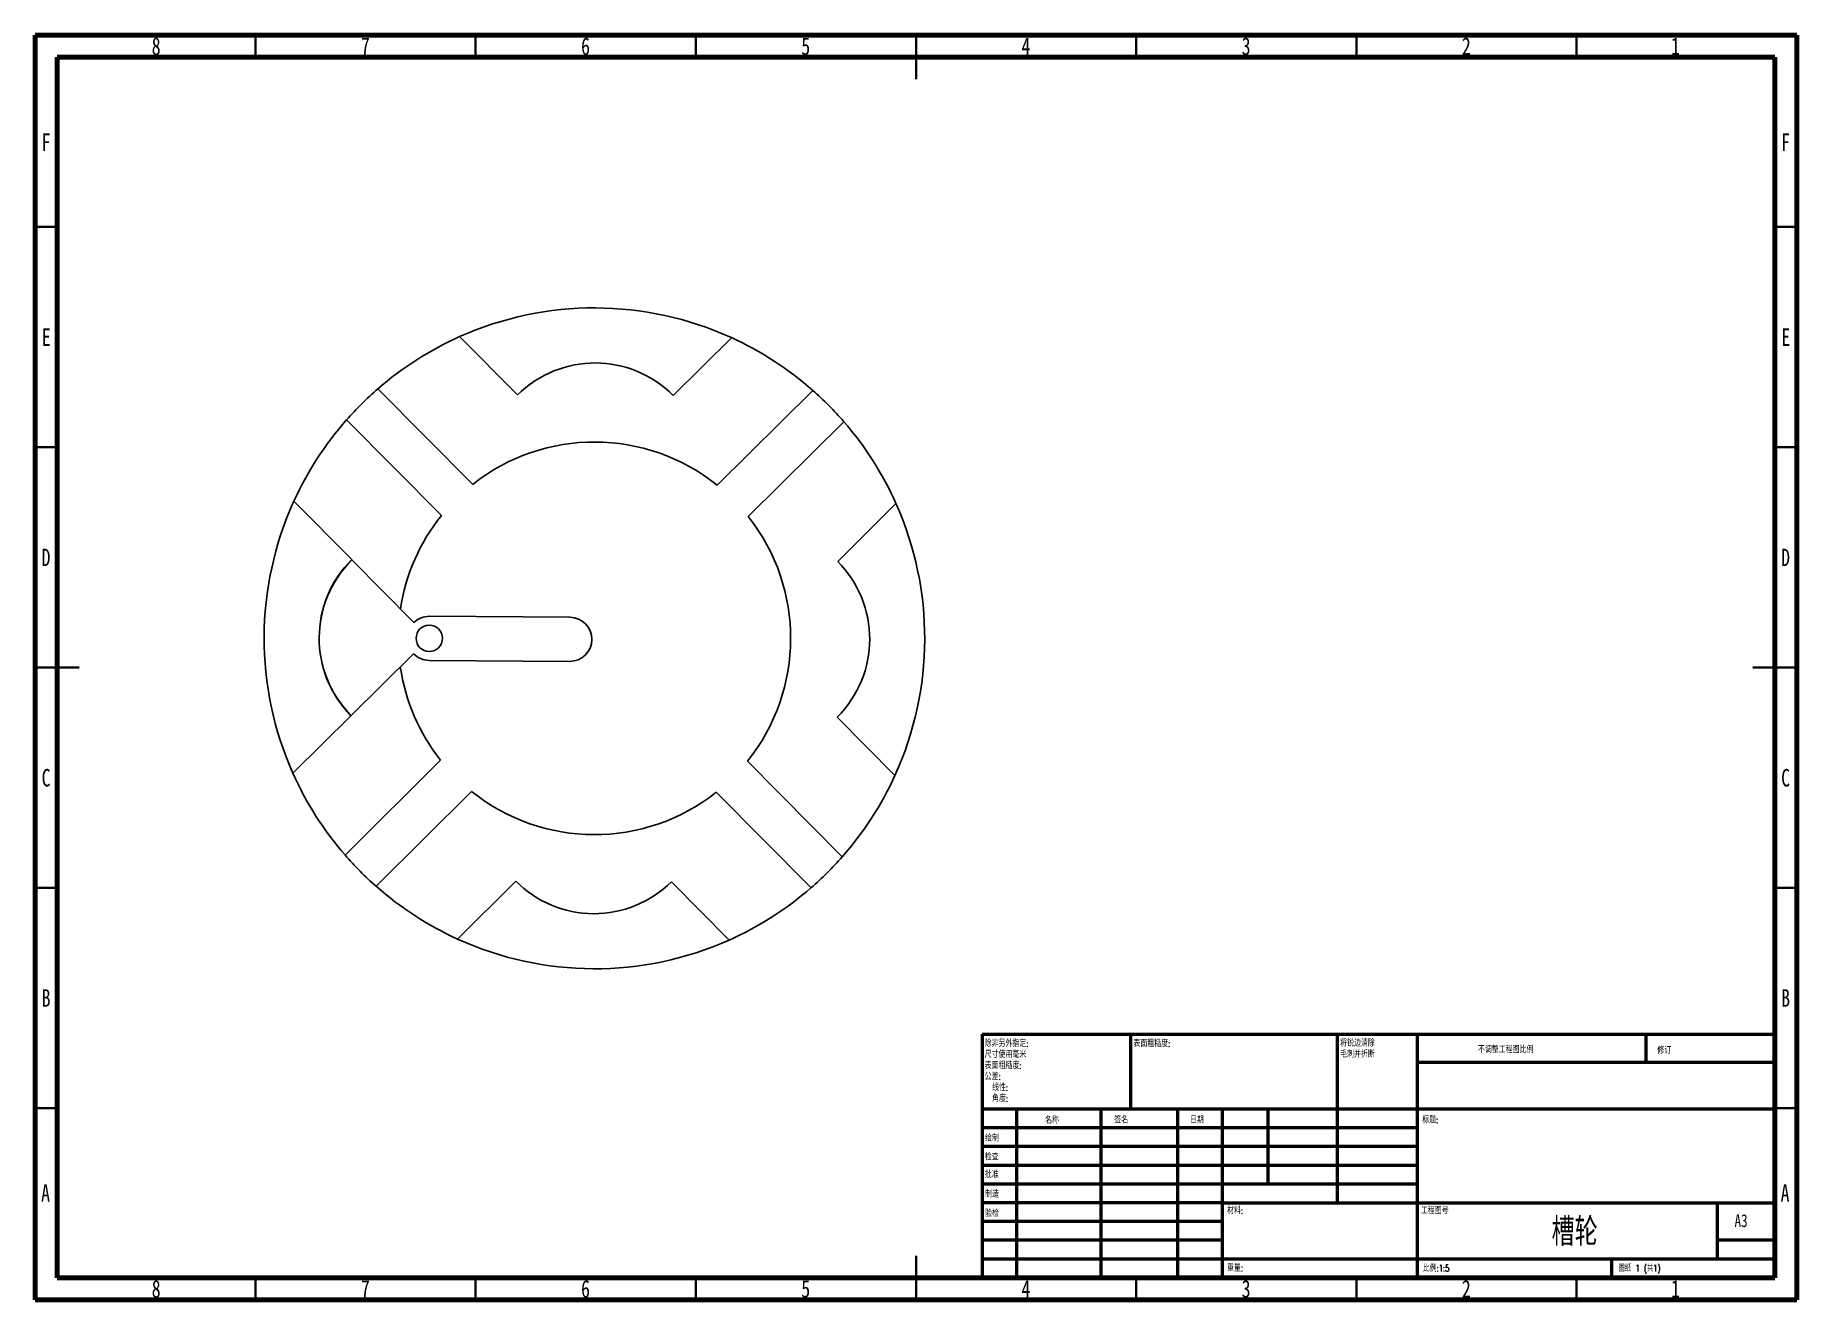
# Model space of a CAD drawing. Header units: millimetres. Extents: x 15 to 415, y 5 to 292.
import ezdxf

# ---------------------------------------------------------------- set-up
doc = ezdxf.new("R2010")
doc.units = ezdxf.units.MM
doc.styles.add('SLDTEXTSTYLE0', font='TXT', dxfattribs={"width": 0.75})
doc.styles.add('SLDTEXTSTYLE1', font='TXT', dxfattribs={"width": 0.75, "bigfont": 'bigfont'})
doc.styles.add('SLDTEXTSTYLE2', font='TXT', dxfattribs={"width": 0.694444, "bigfont": 'bigfont'})

msp = doc.modelspace()

# ---------------------------------------------------------------- linework, layer by layer
at = {"color": 7, "linetype": 'Continuous', "lineweight": 70}
for p, q in [((15, 5), (15, 292)), ((15, 292), (415, 292)), ((415, 292), (415, 5)), ((20, 10), (20, 287)), ((20, 287), (410, 287)), ((410, 287), (410, 10)), ((410, 10), (20, 10)), ((415, 5), (15, 5))]:
    msp.add_line(p, q, dxfattribs=at)
at = {"color": 7, "linetype": 'Continuous', "lineweight": 35}
for p, q in [((65, 287), (65, 292)), ((115, 287), (115, 292)), ((165, 287), (165, 292)), ((215, 292), (215, 282)), ((215, 287), (215, 292)), ((265, 287), (265, 292)), ((315, 287), (315, 292)), ((365, 287), (365, 292)), ((20, 248.5), (15, 248.5)), ((410, 248.5), (415, 248.5)), ((20, 198.5), (15, 198.5)), ((410, 198.5), (415, 198.5)), ((15, 148.5), (25, 148.5)), ((20, 148.5), (15, 148.5)), ((415, 148.5), (405, 148.5)), ((410, 148.5), (415, 148.5)), ((20, 98.5), (15, 98.5)), ((410, 98.5), (415, 98.5)), ((20, 48.5), (15, 48.5)), ((410, 48.5), (415, 48.5)), ((215, 5), (215, 15)), ((65, 10), (65, 5)), ((115, 10), (115, 5)), ((165, 10), (165, 5)), ((215, 10), (215, 5)), ((265, 10), (265, 5)), ((315, 10), (315, 5)), ((365, 10), (365, 5))]:
    msp.add_line(p, q, dxfattribs=at)
at = {"color": 7, "linetype": 'Continuous', "lineweight": 25}
for p, q in [((124.51, 210.36), (111.37, 223.59)), ((159.86, 210.23), (173.09, 223.36)), ((114.34, 190.05), (92.81, 211.74)), ((169.88, 189.85), (191.57, 211.39)), ((107.25, 183.01), (85.71, 204.7)), ((176.92, 182.76), (198.61, 204.29)), ((86.87, 172.99), (73.74, 186.22)), ((197.22, 172.59), (210.45, 185.73)), ((100.97, 158.68), (86.93, 172.92)), ((104.52, 160.12), (136.43, 159.89)), ((100.92, 151.61), (86.68, 137.56)), ((136.36, 149.89), (104.45, 150.12)), ((86.74, 137.64), (73.51, 124.51)), ((197.1, 137.24), (210.23, 124.01)), ((85.35, 105.94), (107.05, 127.48)), ((198.26, 105.53), (176.72, 127.22)), ((92.4, 98.84), (114.09, 120.38)), ((191.16, 98.49), (169.62, 120.18)), ((124.11, 100), (110.88, 86.87)), ((159.46, 99.87), (172.59, 86.65))]:
    msp.add_line(p, q, dxfattribs=at)
at = {"color": 7, "linetype": 'Continuous', "lineweight": 50}
for p, q in [((230, 65.25), (410, 65.25)), ((230, 65.25), (230, 10)), ((263.8, 48.25), (263.8, 65.25)), ((310.6, 65.25), (310.6, 27)), ((328.8, 65.25), (328.8, 10)), ((380.8, 58.88), (380.8, 65.25)), ((410, 58.88), (328.8, 58.88)), ((410, 48.25), (230, 48.25)), ((237.8, 48.25), (237.8, 10)), ((256.99, 48.25), (256.99, 10)), ((274.4, 48.25), (274.4, 10)), ((284.6, 10), (284.6, 48.25)), ((295, 31.25), (295, 48.25)), ((328.8, 44), (230, 44)), ((328.8, 39.75), (230, 39.75)), ((328.8, 35.5), (230, 35.5)), ((328.8, 31.25), (230, 31.25)), ((284.6, 27), (230, 27)), ((284.6, 27), (410, 27)), ((397, 14.25), (397, 27)), ((284.6, 22.75), (230, 22.75)), ((284.6, 18.5), (230, 18.5)), ((410, 18.5), (397, 18.5)), ((230, 14.25), (410, 14.25)), ((373, 10), (373, 14.25))]:
    msp.add_line(p, q, dxfattribs=at)
at = {"color": 7, "linetype": 'Continuous', "lineweight": 25}
msp.add_circle((104.48, 155.12), 3, dxfattribs=at)
msp.add_circle((104.48, 155.12), 3, dxfattribs=at)
for centre, radius, start, end in [((141.98, 155.12), 75, 65.4974, 114.0878), ((141.98, 155.12), 75, 114.0878, 130.9701), ((141.98, 155.12), 75, 48.6152, 65.4974), ((142.12, 192.62), 25, 44.7926, 134.7926), ((141.98, 155.12), 75, 130.9701, 138.6152), ((141.98, 155.12), 75, 40.9701, 48.6152), ((141.98, 155.12), 75, 138.6152, 155.4974), ((141.98, 155.12), 75, 24.0878, 40.9701), ((141.98, 155.12), 44.55, 51.2367, 128.3485), ((141.98, 155.12), 75, 155.4974, 204.0878), ((141.98, 155.12), 75, 335.4974, 24.0878), ((141.98, 155.12), 44.55, 141.2367, 171.423), ((141.98, 155.12), 44.55, 321.2367, 38.3485), ((104.48, 155.25), 25, 134.7926, 224.7926), ((104.48, 155.12), 25, 134.5989, 224.5989), ((179.48, 154.98), 25, 314.7926, 44.7926), ((104.48, 155.12), 5, 89.5989, 134.5989), ((136.39, 154.89), 5, 269.5989, 89.5989), ((141.98, 155.12), 44.55, 188.369, 218.3485), ((104.48, 155.12), 5, 224.5989, 269.5989), ((141.98, 155.12), 75, 204.0878, 220.9701), ((141.98, 155.12), 75, 318.6152, 335.4974), ((141.98, 155.12), 44.55, 231.2367, 308.3485), ((141.98, 155.12), 75, 220.9701, 228.6152), ((141.98, 155.12), 75, 310.9701, 318.6152), ((141.85, 117.62), 25, 224.7926, 314.7926), ((141.98, 155.12), 75, 228.6152, 245.4974), ((141.98, 155.12), 75, 294.0878, 310.9701), ((141.98, 155.12), 75, 245.4974, 294.0878)]:
    msp.add_arc(centre, radius, start, end, dxfattribs=at)

# ---------------------------------------------------------------- texts
at = {"color": 7, "linetype": 'Continuous', "lineweight": 0}
for s, insert, char_height, attachment_point, style in [('8', (42.46, 291.5), 3.97, 2, 'SLDTEXTSTYLE0'), ('7', (89.96, 291.5), 3.97, 2, 'SLDTEXTSTYLE0'), ('6', (139.96, 291.5), 3.97, 2, 'SLDTEXTSTYLE0'), ('5', (189.96, 291.5), 3.97, 2, 'SLDTEXTSTYLE0'), ('4', (239.96, 291.5), 3.97, 2, 'SLDTEXTSTYLE0'), ('3', (289.96, 291.5), 3.97, 2, 'SLDTEXTSTYLE0'), ('2', (339.96, 291.5), 3.97, 2, 'SLDTEXTSTYLE0'), ('1', (387.46, 291.5), 3.97, 2, 'SLDTEXTSTYLE0'), ('F', (17.46, 269.72), 3.97, 2, 'SLDTEXTSTYLE0'), ('F', (412.46, 269.72), 3.97, 2, 'SLDTEXTSTYLE0'), ('E', (17.51, 225.47), 3.97, 2, 'SLDTEXTSTYLE0'), ('E', (412.51, 225.47), 3.97, 2, 'SLDTEXTSTYLE0'), ('D', (17.45, 175.47), 3.97, 2, 'SLDTEXTSTYLE0'), ('D', (412.45, 175.47), 3.97, 2, 'SLDTEXTSTYLE0'), ('C', (17.46, 125.47), 3.97, 2, 'SLDTEXTSTYLE0'), ('C', (412.46, 125.47), 3.97, 2, 'SLDTEXTSTYLE0'), ('B', (17.47, 75.47), 3.97, 2, 'SLDTEXTSTYLE0'), ('B', (412.47, 75.47), 3.97, 2, 'SLDTEXTSTYLE0'), ('除非另外指定:', (230.59, 63.92), 1.5, 1, 'SLDTEXTSTYLE1'), ('表面粗糙度:', (264.37, 63.92), 1.5, 1, 'SLDTEXTSTYLE1'), ('将锐边清除', (311.31, 64), 1.5, 1, 'SLDTEXTSTYLE1'), ('尺寸使用毫米', (230.59, 61.42), 1.5, 1, 'SLDTEXTSTYLE1'), ('毛刺并折断', (311.31, 61.5), 1.5, 1, 'SLDTEXTSTYLE1'), ('不调整工程图比例', (342.61, 62.53), 1.5, 1, 'SLDTEXTSTYLE1'), ('修订', (383.33, 62.33), 1.5, 1, 'SLDTEXTSTYLE1'), ('表面粗糙度:', (230.59, 58.92), 1.5, 1, 'SLDTEXTSTYLE1'), ('公差:', (230.59, 56.42), 1.5, 1, 'SLDTEXTSTYLE1'), ('线性:', (232.28, 53.92), 1.5, 1, 'SLDTEXTSTYLE1'), ('角度:', (232.28, 51.42), 1.5, 1, 'SLDTEXTSTYLE1'), ('名称', (244.32, 46.5), 1.5, 1, 'SLDTEXTSTYLE1'), ('签名', (260.03, 46.56), 1.5, 1, 'SLDTEXTSTYLE1'), ('日期', (277.21, 46.58), 1.5, 1, 'SLDTEXTSTYLE1'), ('标题:', (329.96, 46.58), 1.5, 1, 'SLDTEXTSTYLE1'), ('绘制', (230.68, 42.43), 1.5, 1, 'SLDTEXTSTYLE1'), ('检查', (230.62, 38.15), 1.5, 1, 'SLDTEXTSTYLE1'), ('批准', (230.62, 34.18), 1.5, 1, 'SLDTEXTSTYLE1'), ('A', (17.34, 31.22), 3.97, 2, 'SLDTEXTSTYLE0'), ('制造', (230.68, 29.73), 1.5, 1, 'SLDTEXTSTYLE1'), ('A', (412.34, 31.22), 3.97, 2, 'SLDTEXTSTYLE0'), ('验检', (230.68, 25.35), 1.5, 1, 'SLDTEXTSTYLE1'), ('材料:', (285.65, 25.99), 1.5, 1, 'SLDTEXTSTYLE1'), ('工程图号', (329.63, 25.99), 1.5, 1, 'SLDTEXTSTYLE1'), ('槽轮', (364.57, 23.61), 6.35, 2, 'SLDTEXTSTYLE1'), ('A3', (400.87, 24.41), 2.91, 1, 'SLDTEXTSTYLE0'), ('重量:', (285.62, 12.95), 1.499, 1, 'SLDTEXTSTYLE1'), ('比例:1:5', (330.07, 12.9), 1.5, 1, 'SLDTEXTSTYLE1'), ('图纸 1 (共1)', (374.48, 12.9), 1.5, 1, 'SLDTEXTSTYLE2'), ('8', (42.46, 9.47), 3.97, 2, 'SLDTEXTSTYLE0'), ('7', (89.96, 9.47), 3.97, 2, 'SLDTEXTSTYLE0'), ('6', (139.96, 9.47), 3.97, 2, 'SLDTEXTSTYLE0'), ('5', (189.96, 9.47), 3.97, 2, 'SLDTEXTSTYLE0'), ('4', (239.96, 9.47), 3.97, 2, 'SLDTEXTSTYLE0'), ('3', (289.96, 9.47), 3.97, 2, 'SLDTEXTSTYLE0'), ('2', (339.96, 9.47), 3.97, 2, 'SLDTEXTSTYLE0'), ('1', (387.46, 9.47), 3.97, 2, 'SLDTEXTSTYLE0')]:
    msp.add_mtext(s, dxfattribs=dict(at, insert=insert, char_height=char_height, attachment_point=attachment_point, style=style))

doc.saveas('drawing.dxf')
